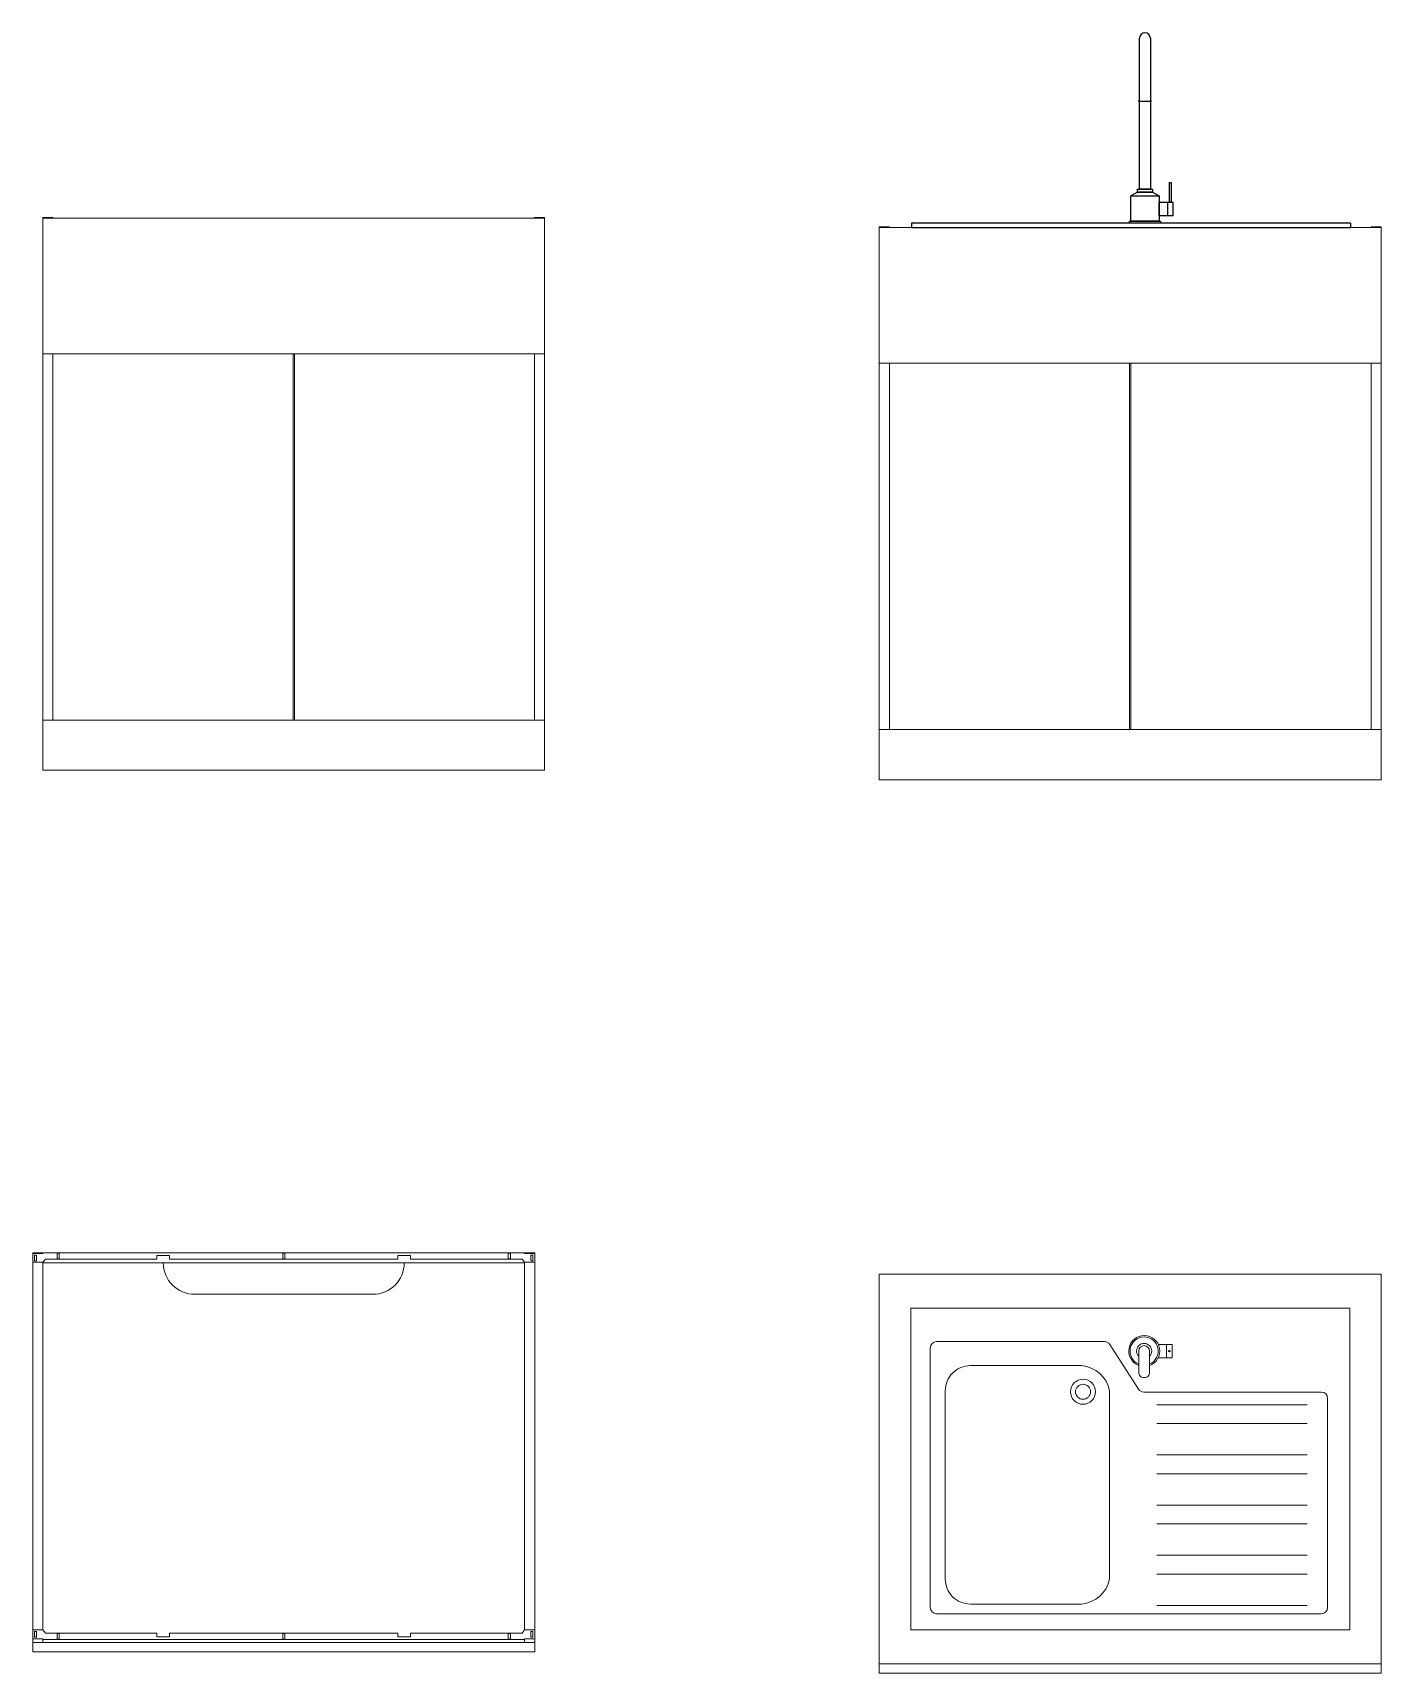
# Model space of a CAD drawing. Header units: inches. Extents: x -714 to 916, y -628 to 501.
# Drawn here: x 76.6 to 291.5, y 240 to 501.5 of the extents above; entities that cross this region are included whole.
import ezdxf

# ---------------------------------------------------------------- set-up
doc = ezdxf.new("R2010")
doc.units = ezdxf.units.IN
doc.header["$MEASUREMENT"] = 0
doc.layers.add('A-ELEV-MBE', color=7, linetype='Continuous', lineweight=18)

msp = doc.modelspace()

# ---------------------------------------------------------------- linework, layer by layer
for p, q in [((252.64, 476.06), (251.6, 475.46)), ((252.64, 476.06), (255.05, 476.06)), ((255.05, 476.06), (256.09, 475.46)), ((257.41, 474.46), (257.41, 472.32)), ((286.63, 471.11), (216.63, 471.11)), ((216.63, 471.11), (216.63, 470.42)), ((286.63, 471.11), (286.63, 470.42)), ((216.63, 470.42), (286.63, 470.42))]:
    msp.add_line(p, q)
for points in [[(252.98, 490.69), (252.98, 500.6)], [(254.71, 500.6), (254.71, 490.69)], [(254.71, 490.69), (254.8, 490.69), (254.8, 490.53), (252.88, 490.53), (252.88, 490.69), (252.98, 490.69)], [(254.71, 490.53), (254.71, 476.56), (252.98, 476.56), (252.98, 490.53)]]:
    msp.add_lwpolyline(points)
for points in [[(252.64, 476.56), (255.05, 476.56), (255.05, 476.06), (252.64, 476.06)], [(257.74, 477.62), (258, 477.62), (258, 474.46), (257.74, 474.46)], [(251.6, 475.46), (256.09, 475.46), (256.09, 471.46), (251.6, 471.46)], [(256.09, 474.46), (258.29, 474.46), (258.29, 472.32), (256.09, 472.32)], [(251.4, 471.46), (256.33, 471.46), (256.33, 471.11), (251.4, 471.11)]]:
    msp.add_lwpolyline(points, close=True)
msp.add_arc((253.84, 500.6), 0.867, 0, 180)
at = {"layer": 'A-ELEV-MBE'}
for p, q in [((79.75, 472.02), (78.15, 472.02)), ((78.15, 472.02), (78.15, 471.92)), ((79.75, 471.92), (79.75, 472.02)), ((156.55, 471.92), (156.55, 472.02)), ((156.55, 472.02), (158.15, 472.02)), ((158.15, 472.02), (158.15, 471.92)), ((213.1, 470.52), (211.5, 470.52)), ((211.5, 470.52), (211.5, 470.42)), ((213.1, 470.42), (213.1, 470.52)), ((289.9, 470.42), (289.9, 470.52)), ((289.9, 470.52), (291.5, 470.52)), ((291.5, 470.52), (291.5, 470.42)), ((78.15, 450.32), (158.15, 450.32)), ((79.75, 450.32), (79.75, 391.92)), ((118.05, 450.32), (118.05, 391.92)), ((118.25, 450.32), (118.25, 391.92)), ((156.55, 450.32), (156.55, 391.92)), ((211.5, 448.82), (291.5, 448.82)), ((213.1, 448.82), (213.1, 390.42)), ((251.4, 448.82), (251.4, 390.42)), ((251.6, 448.82), (251.6, 390.42)), ((289.9, 448.82), (289.9, 390.42)), ((78.15, 391.92), (158.15, 391.92)), ((211.5, 390.42), (291.5, 390.42)), ((78.16, 306.99), (78.16, 306.89)), ((116.56, 306.99), (78.16, 306.99)), ((78.16, 306.99), (78.16, 306.89)), ((78.16, 306.99), (87.16, 306.99)), ((78.56, 305.99), (78.16, 305.49)), ((78.56, 305.99), (96.35, 305.99)), ((87.16, 305.99), (96.35, 305.99)), ((98.37, 305.99), (106.46, 305.99)), ((116.56, 305.99), (106.46, 305.99)), ((116.56, 306.99), (154.96, 306.99)), ((116.56, 305.99), (126.66, 305.99)), ((134.75, 305.99), (126.66, 305.99)), ((154.56, 305.99), (136.77, 305.99)), ((145.96, 305.99), (136.77, 305.99)), ((154.96, 306.99), (145.96, 306.99)), ((154.56, 305.99), (154.96, 305.49)), ((154.96, 306.99), (154.96, 306.89)), ((154.96, 306.89), (154.96, 306.99)), ((154.96, 306.99), (154.96, 306.89)), ((78.16, 305.49), (78.16, 246.89)), ((78.16, 305.39), (154.96, 305.39)), ((154.96, 305.49), (154.96, 246.89)), ((251.5, 303.61), (213.1, 303.61)), ((102.36, 300.39), (130.76, 300.39)), ((220.61, 292.85), (247.41, 292.85)), ((219.61, 250.47), (219.61, 291.85)), ((248.25, 292.39), (252.81, 285.27)), ((257.28, 292.41), (257.28, 290.28)), ((253.65, 284.81), (281.95, 284.81)), ((255.72, 282.8), (279.72, 282.8)), ((282.95, 283.81), (282.95, 250.47)), ((255.72, 279.8), (279.72, 279.8)), ((255.72, 274.8), (279.72, 274.8)), ((255.72, 271.8), (279.72, 271.8)), ((255.72, 266.8), (279.72, 266.8)), ((255.72, 263.8), (279.72, 263.8)), ((255.72, 258.8), (279.72, 258.8)), ((255.72, 255.8), (279.72, 255.8)), ((281.95, 249.47), (220.61, 249.47)), ((255.72, 250.8), (279.72, 250.8)), ((78.56, 246.39), (78.16, 246.89)), ((78.56, 246.39), (96.35, 246.39)), ((87.16, 246.39), (96.35, 246.39)), ((98.37, 246.39), (106.46, 246.39)), ((116.56, 246.39), (106.46, 246.39)), ((116.56, 246.39), (126.66, 246.39)), ((134.75, 246.39), (126.66, 246.39)), ((154.56, 246.39), (136.77, 246.39)), ((145.96, 246.39), (136.77, 246.39)), ((154.56, 246.39), (154.96, 246.89)), ((78.16, 245.39), (78.16, 245.49)), ((116.56, 245.39), (78.16, 245.39)), ((78.16, 245.39), (87.16, 245.39)), ((78.16, 245.39), (78.16, 244.89)), ((116.56, 245.39), (154.96, 245.39)), ((154.96, 245.39), (145.96, 245.39)), ((154.96, 245.39), (154.96, 245.49)), ((154.96, 245.49), (154.96, 245.39)), ((154.96, 245.39), (154.96, 244.89))]:
    msp.add_line(p, q, dxfattribs=at)
for points in [[(78.15, 471.92), (78.15, 383.92), (158.15, 383.92), (158.15, 471.92), (156.55, 471.92)], [(80.01, 471.92), (78.15, 471.92)], [(80.01, 471.92), (156.55, 471.92)], [(156.55, 471.92), (158.15, 471.92)], [(211.5, 470.42), (211.5, 382.42), (291.5, 382.42), (291.5, 470.42), (289.9, 470.42)], [(213.36, 470.42), (211.5, 470.42)], [(213.36, 470.42), (289.9, 470.42)], [(289.9, 470.42), (291.5, 470.42)], [(78.16, 306.89), (76.56, 306.89), (76.56, 305.49), (78.16, 305.49)], [(154.96, 306.89), (156.56, 306.89), (156.56, 305.49), (154.96, 305.49)], [(255.96, 292.4), (255.96, 292.41), (258.16, 292.41), (258.16, 290.28), (255.96, 290.28), (255.96, 290.29)], [(78.16, 245.49), (76.56, 245.49), (76.56, 246.89), (78.16, 246.89)], [(154.96, 245.49), (156.56, 245.49), (156.56, 246.89), (154.96, 246.89)]]:
    msp.add_lwpolyline(points, dxfattribs=at)
for points in [[(76.56, 244.89), (156.56, 244.89), (156.56, 306.99), (76.56, 306.99)], [(211.5, 241.5), (291.5, 241.5), (291.5, 303.61), (211.5, 303.61)], [(216.5, 246.92), (286.5, 246.92), (286.5, 298.18), (216.5, 298.18)], [(76.56, 244.89), (156.56, 244.89), (156.56, 243.39), (76.56, 243.39)], [(211.5, 241.5), (291.5, 241.5), (291.5, 240), (211.5, 240)]]:
    msp.add_lwpolyline(points, close=True, dxfattribs=at)
for points in [[(76.89, 306.64), (77.09, 306.64, -0.414214), (77.16, 306.58), (77.16, 305.81, -0.414214), (77.09, 305.75), (76.89, 305.75, -0.414214), (76.82, 305.81), (76.82, 306.58, -0.414214)], [(80.5, 306.94), (80.7, 306.94, -0.414214), (80.77, 306.88), (80.77, 306.11, -0.414214), (80.7, 306.05), (80.5, 306.05, -0.414214), (80.43, 306.11), (80.43, 306.88, -0.414214)], [(152.62, 306.94), (152.41, 306.94, 0.414214), (152.35, 306.88), (152.35, 306.11, 0.414214), (152.41, 306.05), (152.62, 306.05, 0.414214), (152.68, 306.11), (152.68, 306.88, 0.414214)], [(156.23, 306.64), (156.02, 306.64, 0.414214), (155.96, 306.58), (155.96, 305.81, 0.414214), (156.02, 305.75), (156.23, 305.75, 0.414214), (156.29, 305.81), (156.29, 306.58, 0.414214)], [(226.01, 251.02), (243.71, 251.02, 0.333793), (248.21, 255.02), (248.21, 285.02, 0.333793), (243.71, 289.02), (226.01, 289.02, 0.414214), (222.01, 285.02), (222.01, 255.02, 0.414214)], [(76.89, 245.75), (77.09, 245.75, 0.414214), (77.16, 245.81), (77.16, 246.58, 0.414214), (77.09, 246.64), (76.89, 246.64, 0.414214), (76.82, 246.58), (76.82, 245.81, 0.414214)], [(80.5, 245.45), (80.7, 245.45, 0.414214), (80.77, 245.51), (80.77, 246.28, 0.414214), (80.7, 246.34), (80.5, 246.34, 0.414214), (80.43, 246.28), (80.43, 245.51, 0.414214)], [(152.62, 245.45), (152.41, 245.45, -0.414214), (152.35, 245.51), (152.35, 246.28, -0.414214), (152.41, 246.34), (152.62, 246.34, -0.414214), (152.68, 246.28), (152.68, 245.51, -0.414214)], [(156.23, 245.75), (156.02, 245.75, -0.414214), (155.96, 245.81), (155.96, 246.58, -0.414214), (156.02, 246.64), (156.23, 246.64, -0.414214), (156.29, 246.58), (156.29, 245.81, -0.414214)]]:
    msp.add_lwpolyline(points, format="xyb", close=True, dxfattribs=at)
for points in [[(96.35, 305.99), (96.35, 306.54, -0.414214), (96.4, 306.59), (98.32, 306.59, -0.414214), (98.37, 306.54), (98.37, 305.99)], [(116.56, 306.05), (116.46, 306.05, -0.414214), (116.39, 306.11), (116.39, 306.88, -0.414214), (116.46, 306.94), (116.56, 306.94)], [(116.56, 306.05), (116.66, 306.05, 0.414214), (116.73, 306.11), (116.73, 306.88, 0.414214), (116.66, 306.94), (116.56, 306.94)], [(136.77, 305.99), (136.77, 306.54, 0.414214), (136.72, 306.59), (134.8, 306.59, 0.414214), (134.75, 306.54), (134.75, 305.99)], [(254.58, 291.35), (254.58, 287.93, -0.414214), (253.78, 287.13), (253.65, 287.13, -0.414214), (252.85, 287.93), (252.85, 291.35)], [(96.35, 246.39), (96.35, 245.85, 0.414214), (96.4, 245.8), (98.32, 245.8, 0.414214), (98.37, 245.85), (98.37, 246.39)], [(116.56, 246.34), (116.46, 246.34, 0.414214), (116.39, 246.28), (116.39, 245.51, 0.414214), (116.46, 245.45), (116.56, 245.45)], [(116.56, 246.34), (116.66, 246.34, -0.414214), (116.73, 246.28), (116.73, 245.51, -0.414214), (116.66, 245.45), (116.56, 245.45)], [(136.77, 246.39), (136.77, 245.85, -0.414214), (136.72, 245.8), (134.8, 245.8, -0.414214), (134.75, 245.85), (134.75, 246.39)]]:
    msp.add_lwpolyline(points, format="xyb", dxfattribs=at)
for centre, radius in [((257.74, 291.35), 0.13), ((243.97, 284.86), 2), ((243.97, 284.86), 1.2)]:
    msp.add_circle(centre, radius, dxfattribs=at)
for centre, radius, start, end in [((102.36, 305.39), 5, 180, 270), ((130.76, 305.39), 5, 270, 0), ((220.61, 291.85), 1, 90, 180), ((247.41, 291.85), 1, 32.617, 90), ((253.73, 291.35), 2.47, 289.7112, 249.289), ((253.71, 291.35), 2.25, 292.6965, 247.3035), ((253.71, 291.35), 1.21, 315.9901, 224.0099), ((253.71, 291.35), 0.867, 0, 180), ((253.65, 285.81), 1, 212.617, 270), ((281.95, 283.81), 1, 0, 90), ((220.61, 250.47), 1, 180, 270), ((281.95, 250.47), 1, 270, 0)]:
    msp.add_arc(centre, radius, start, end, dxfattribs=at)

doc.saveas('drawing.dxf')
